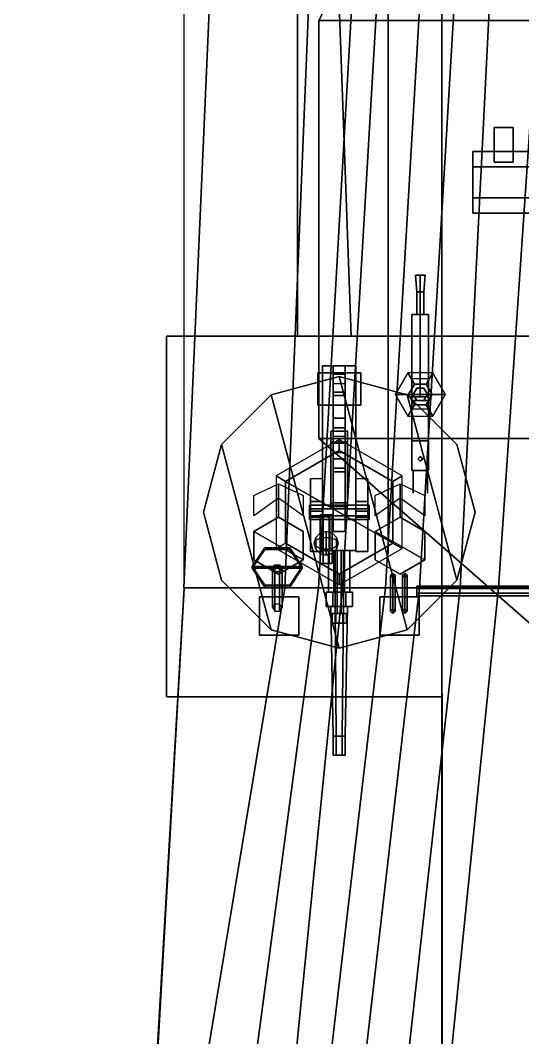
# Model space of a CAD drawing. Header units: millimetres. Extents: x -41 to 37, y -61 to 81.
# Drawn here: x -6.02 to -1.81, y 16.8 to 25.34 of the extents above; entities that cross this region are included whole.
import ezdxf

# ---------------------------------------------------------------- set-up
doc = ezdxf.new("R2010")
doc.units = ezdxf.units.MM
for name, color, linetype in [('barrel', 1, 'Continuous'), ('drawing', 9, 'Continuous'), ('gun_mount', 3, 'Continuous'), ('h1_1', 7, 'Continuous'), ('h2_1', 4, 'Continuous'), ('sleeve', 5, 'Continuous'), ('turret', 2, 'Continuous')]:
    doc.layers.add(name, color=color, linetype=linetype)
picture_1 = doc.add_image_def('image2.gif', size_in_pixel=(2328, 2856))

msp = doc.modelspace()

# ---------------------------------------------------------------- linework, layer by layer
at = {"layer": 'barrel'}
for points in [[(-2.7, 23.06, 10.95), (-2.67, 23.06, 10.98), (-2.67, 23.2, 10.99), (-2.71, 23.2, 10.95)], [(-2.67, 23.06, 10.92), (-2.7, 23.06, 10.95), (-2.71, 23.2, 10.95), (-2.67, 23.2, 10.91)], [(-2.67, 23.2, 10.99), (-2.63, 23.2, 10.95), (-2.67, 23.2, 10.91), (-2.71, 23.2, 10.95)], [(-2.67, 23.06, 10.98), (-2.64, 23.06, 10.95), (-2.63, 23.2, 10.95), (-2.67, 23.2, 10.99)], [(-2.64, 23.06, 10.95), (-2.67, 23.06, 10.92), (-2.67, 23.2, 10.91), (-2.63, 23.2, 10.95)], [(-2.7, 22.87, 10.95), (-2.67, 22.87, 10.98), (-2.67, 23.06, 10.98), (-2.7, 23.06, 10.95)], [(-2.67, 22.87, 10.92), (-2.7, 22.87, 10.95), (-2.7, 23.06, 10.95), (-2.67, 23.06, 10.92)], [(-2.67, 22.87, 10.98), (-2.64, 22.87, 10.95), (-2.64, 23.06, 10.95), (-2.67, 23.06, 10.98)], [(-2.64, 22.87, 10.95), (-2.67, 22.87, 10.92), (-2.67, 23.06, 10.92), (-2.64, 23.06, 10.95)], [(-2.74, 22.18, 10.95), (-2.67, 22.18, 11.02), (-2.67, 22.87, 11.02), (-2.74, 22.87, 10.95)], [(-2.67, 22.18, 10.88), (-2.74, 22.18, 10.95), (-2.74, 22.87, 10.95), (-2.67, 22.87, 10.88)], [(-2.67, 22.87, 11.02), (-2.6, 22.87, 10.95), (-2.67, 22.87, 10.88), (-2.74, 22.87, 10.95)], [(-2.67, 22.18, 11.02), (-2.6, 22.18, 10.95), (-2.6, 22.87, 10.95), (-2.67, 22.87, 11.02)], [(-2.6, 22.18, 10.95), (-2.67, 22.18, 10.88), (-2.67, 22.87, 10.88), (-2.6, 22.87, 10.95)], [(-2.6, 21.56, 11.05), (-2.6, 22.18, 11.05), (-2.74, 22.18, 11.05), (-2.74, 21.56, 11.05)], [(-2.74, 22.18, 11.05), (-2.74, 22.18, 10.86), (-2.74, 21.56, 10.86), (-2.74, 21.56, 11.05)], [(-2.74, 21.56, 10.86), (-2.74, 22.18, 10.86), (-2.6, 22.18, 10.86), (-2.6, 21.56, 10.86)], [(-2.6, 22.18, 11.05), (-2.6, 22.18, 10.86), (-2.74, 22.18, 10.86), (-2.74, 22.18, 11.05)], [(-2.6, 22.15, 11.13), (-2.6, 22.15, 11.05), (-2.74, 22.15, 11.05), (-2.74, 22.15, 11.13)], [(-2.74, 22.15, 11.13), (-2.74, 22.15, 11.05), (-2.74, 21.81, 11.05), (-2.74, 21.81, 11.13)], [(-2.6, 21.81, 11.13), (-2.6, 22.15, 11.13), (-2.74, 22.15, 11.13), (-2.74, 21.81, 11.13)], [(-2.6, 21.56, 10.86), (-2.6, 22.18, 10.86), (-2.6, 22.18, 11.05), (-2.6, 21.56, 11.05)], [(-2.6, 21.81, 11.05), (-2.6, 22.15, 11.05), (-2.6, 22.15, 11.13), (-2.6, 21.81, 11.13)], [(-2.74, 21.81, 11.13), (-2.74, 21.81, 11.05), (-2.6, 21.81, 11.05), (-2.6, 21.81, 11.13)], [(-2.67, 21.68, 11.05), (-2.69, 21.66, 11.05), (-2.69, 21.66, 11.32), (-2.67, 21.68, 11.32)], [(-2.65, 21.66, 11.32), (-2.67, 21.68, 11.32), (-2.69, 21.66, 11.32), (-2.67, 21.64, 11.32)], [(-2.69, 21.66, 11.05), (-2.67, 21.64, 11.05), (-2.67, 21.64, 11.32), (-2.69, 21.66, 11.32)], [(-2.65, 21.66, 11.05), (-2.67, 21.68, 11.05), (-2.67, 21.68, 11.32), (-2.65, 21.66, 11.32)], [(-2.67, 21.64, 11.05), (-2.65, 21.66, 11.05), (-2.65, 21.66, 11.32), (-2.67, 21.64, 11.32)], [(-2.74, 21.56, 11.05), (-2.74, 21.56, 10.86), (-2.6, 21.56, 10.86), (-2.6, 21.56, 11.05)], [(-2.73, 21.56, 11.02), (-2.73, 21.56, 10.9), (-2.73, 21.37, 10.9), (-2.73, 21.37, 11.02)], [(-2.61, 21.56, 11.02), (-2.61, 21.56, 10.9), (-2.61, 21.37, 10.9), (-2.61, 21.37, 11.02)], [(-3.395, 20.89, 6.4779), (-3.44, 20.89, 6.4), (-3.44, 20.54, 6.4), (-3.395, 20.54, 6.4779)], [(-3.44, 20.89, 6.4), (-3.395, 20.89, 6.3221), (-3.395, 20.54, 6.3221), (-3.44, 20.54, 6.4)], [(-3.305, 20.89, 6.4779), (-3.395, 20.89, 6.4779), (-3.395, 20.54, 6.4779), (-3.305, 20.54, 6.4779)], [(-3.395, 20.89, 6.3221), (-3.305, 20.89, 6.3221), (-3.305, 20.54, 6.3221), (-3.395, 20.54, 6.3221)], [(-3.26, 20.89, 6.4), (-3.305, 20.89, 6.4779), (-3.305, 20.54, 6.4779), (-3.26, 20.54, 6.4)], [(-3.305, 20.89, 6.3221), (-3.26, 20.89, 6.4), (-3.26, 20.54, 6.4), (-3.305, 20.54, 6.3221)], [(-3.405, 20.54, 6.4953), (-3.46, 20.54, 6.4), (-3.46, 20.42, 6.4), (-3.405, 20.42, 6.4953)], [(-3.46, 20.54, 6.4), (-3.405, 20.54, 6.3047), (-3.405, 20.42, 6.3047), (-3.46, 20.42, 6.4)], [(-3.24, 20.54, 6.4), (-3.46, 20.54, 6.4), (-3.405, 20.54, 6.4953), (-3.295, 20.54, 6.4953)], [(-3.295, 20.54, 6.3047), (-3.405, 20.54, 6.3047), (-3.46, 20.54, 6.4), (-3.24, 20.54, 6.4)], [(-3.295, 20.54, 6.4953), (-3.405, 20.54, 6.4953), (-3.405, 20.42, 6.4953), (-3.295, 20.42, 6.4953)], [(-3.405, 20.54, 6.3047), (-3.295, 20.54, 6.3047), (-3.295, 20.42, 6.3047), (-3.405, 20.42, 6.3047)], [(-3.24, 20.54, 6.4), (-3.295, 20.54, 6.4953), (-3.295, 20.42, 6.4953), (-3.24, 20.42, 6.4)], [(-3.295, 20.54, 6.3047), (-3.24, 20.54, 6.4), (-3.24, 20.42, 6.4), (-3.295, 20.42, 6.3047)], [(-3.295, 20.42, 6.4953), (-3.405, 20.42, 6.4953), (-3.46, 20.42, 6.4), (-3.24, 20.42, 6.4)], [(-3.24, 20.42, 6.4), (-3.46, 20.42, 6.4), (-3.405, 20.42, 6.3047), (-3.295, 20.42, 6.3047)], [(-3.385, 20.42, 6.4606), (-3.42, 20.42, 6.4), (-3.4, 19.33, 6.4), (-3.375, 19.33, 6.4433)], [(-3.42, 20.42, 6.4), (-3.385, 20.42, 6.3394), (-3.375, 19.33, 6.3567), (-3.4, 19.33, 6.4)], [(-3.315, 20.42, 6.4606), (-3.385, 20.42, 6.4606), (-3.375, 19.33, 6.4433), (-3.325, 19.33, 6.4433)], [(-3.385, 20.42, 6.3394), (-3.315, 20.42, 6.3394), (-3.325, 19.33, 6.3567), (-3.375, 19.33, 6.3567)], [(-3.28, 20.42, 6.4), (-3.315, 20.42, 6.4606), (-3.325, 19.33, 6.4433), (-3.3, 19.33, 6.4)], [(-3.315, 20.42, 6.3394), (-3.28, 20.42, 6.4), (-3.3, 19.33, 6.4), (-3.325, 19.33, 6.3567)], [(-3.375, 19.33, 6.4433), (-3.4, 19.33, 6.4), (-3.4, 19.17, 6.4), (-3.375, 19.17, 6.4433)], [(-3.4, 19.33, 6.4), (-3.375, 19.33, 6.3567), (-3.375, 19.17, 6.3567), (-3.4, 19.17, 6.4)], [(-3.325, 19.33, 6.4433), (-3.375, 19.33, 6.4433), (-3.375, 19.17, 6.4433), (-3.325, 19.17, 6.4433)], [(-3.375, 19.33, 6.3567), (-3.325, 19.33, 6.3567), (-3.325, 19.17, 6.3567), (-3.375, 19.17, 6.3567)], [(-3.3, 19.33, 6.4), (-3.325, 19.33, 6.4433), (-3.325, 19.17, 6.4433), (-3.3, 19.17, 6.4)], [(-3.325, 19.33, 6.3567), (-3.3, 19.33, 6.4), (-3.3, 19.17, 6.4), (-3.325, 19.17, 6.3567)], [(-3.325, 19.17, 6.4433), (-3.375, 19.17, 6.4433), (-3.4, 19.17, 6.4), (-3.3, 19.17, 6.4)], [(-3.3, 19.17, 6.4), (-3.4, 19.17, 6.4), (-3.375, 19.17, 6.3567), (-3.325, 19.17, 6.3567)]]:
    msp.add_3dface(points, dxfattribs=at)
at = {"layer": 'gun_mount'}
for points in [[(-2.775, 22.3819, 9.6), (-2.88, 22.2, 9.6), (-2.77, 22.2, 10.22), (-2.72, 22.2866, 10.22)], [(-2.565, 22.3819, 9.6), (-2.775, 22.3819, 9.6), (-2.72, 22.2866, 10.22), (-2.62, 22.2866, 10.22)], [(-2.46, 22.2, 9.6), (-2.565, 22.3819, 9.6), (-2.62, 22.2866, 10.22), (-2.57, 22.2, 10.22)], [(-2.72, 22.2866, 10.22), (-2.77, 22.2, 10.22), (-2.77, 22.2, 10.51), (-2.72, 22.2866, 10.51)], [(-2.62, 22.2866, 10.51), (-2.72, 22.2866, 10.51), (-2.77, 22.2, 10.51), (-2.57, 22.2, 10.51)], [(-2.7, 22.252, 10.51), (-2.73, 22.2, 10.51), (-2.73, 22.2, 10.7), (-2.7, 22.252, 10.7)], [(-2.62, 22.2866, 10.22), (-2.72, 22.2866, 10.22), (-2.72, 22.2866, 10.51), (-2.62, 22.2866, 10.51)], [(-2.64, 22.252, 10.51), (-2.7, 22.252, 10.51), (-2.7, 22.252, 10.7), (-2.64, 22.252, 10.7)], [(-2.61, 22.2, 10.51), (-2.64, 22.252, 10.51), (-2.64, 22.252, 10.7), (-2.61, 22.2, 10.7)], [(-2.57, 22.2, 10.22), (-2.62, 22.2866, 10.22), (-2.62, 22.2866, 10.51), (-2.57, 22.2, 10.51)], [(-2.88, 22.2, 9.6), (-2.775, 22.0181, 9.6), (-2.72, 22.1134, 10.22), (-2.77, 22.2, 10.22)], [(-2.77, 22.2, 10.22), (-2.72, 22.1134, 10.22), (-2.72, 22.1134, 10.51), (-2.77, 22.2, 10.51)], [(-2.57, 22.2, 10.51), (-2.77, 22.2, 10.51), (-2.72, 22.1134, 10.51), (-2.62, 22.1134, 10.51)], [(-2.73, 22.2, 10.51), (-2.7, 22.148, 10.51), (-2.7, 22.148, 10.7), (-2.73, 22.2, 10.7)], [(-2.7, 22.148, 10.51), (-2.64, 22.148, 10.51), (-2.64, 22.148, 10.7), (-2.7, 22.148, 10.7)], [(-2.64, 22.148, 10.51), (-2.61, 22.2, 10.51), (-2.61, 22.2, 10.7), (-2.64, 22.148, 10.7)], [(-2.565, 22.0181, 9.6), (-2.46, 22.2, 9.6), (-2.57, 22.2, 10.22), (-2.62, 22.1134, 10.22)], [(-2.62, 22.1134, 10.22), (-2.57, 22.2, 10.22), (-2.57, 22.2, 10.51), (-2.62, 22.1134, 10.51)], [(-2.775, 22.0181, 9.6), (-2.565, 22.0181, 9.6), (-2.62, 22.1134, 10.22), (-2.72, 22.1134, 10.22)], [(-2.72, 22.1134, 10.22), (-2.62, 22.1134, 10.22), (-2.62, 22.1134, 10.51), (-2.72, 22.1134, 10.51)]]:
    msp.add_3dface(points, dxfattribs=at)
at = {"layer": 'h1_1'}
for points in [[(-2.49, 22.69, 5.06), (-2.49, 35.15, 5.06), (-3.7, 35.15, 5.06), (-3.25, 22.69, 5.06)], [(-3.25, 22.69, 5.06), (-3.7, 35.15, 5.06), (-2.49, 35.15, 5.06), (-2.49, 22.69, 5.06)], [(-3.7, 22.69, 5.06), (-3.7, 22.69, 6.06), (-3.7, 35.15, 6.18), (-3.7, 35.15, 5.06)], [(-3.7, 35.15, 5.06), (-3.7, 35.15, 6.18), (-3.7, 22.69, 6.06), (-3.7, 22.69, 5.06)], [(-2.49, 35.15, 2.77), (-2.49, -0.22, 2.74), (-2.49, -0.22, 5.06), (-2.49, 35.15, 5.06)], [(-2.49, 35.15, 5.06), (-2.49, -0.22, 5.06), (2.49, -0.22, 5.06), (2.49, 35.15, 5.06)], [(-2.94, 33.12, 7.3), (-2.94, 33.12, 5.06), (-2.94, 22.69, 5.06), (-2.94, 22.69, 7.3)], [(2.94, 22.69, 7.3), (2.94, 33.12, 7.3), (-2.94, 33.12, 7.3), (-2.94, 22.69, 7.3)], [(-2.94, 33.12, 7.3), (-2.94, 33.12, 8.3), (-2.94, 20.86, 8.2), (-2.94, 20.86, 7.3)], [(-2.94, 20.86, 7.3), (-2.94, 20.86, 8.2), (-2.94, 33.12, 8.3), (-2.94, 33.12, 7.3)], [(-4.6529, 30.7796, 4.3059), (-4.6529, 20.575, 2.7676), (4.6529, 20.575, 2.7676), (4.6529, 30.7796, 4.3059)], [(-3.52, 25.34, 9.6), (-2.01, 28.24, 9.6), (2.01, 28.24, 9.6), (3.52, 25.34, 9.6)], [(3.52, 25.34, 9.6), (2.01, 28.24, 9.6), (-2.01, 28.24, 9.6), (-3.52, 25.34, 9.6)], [(-3.52, 21.83, 9.6), (-3.52, 25.34, 9.6), (3.52, 25.34, 9.6), (3.52, 21.83, 9.6)], [(3.52, 21.83, 9.6), (3.52, 25.34, 9.6), (-3.52, 25.34, 9.6), (-3.52, 21.83, 9.6)], [(-3.52, 21.83, 9.6), (-3.52, 21.83, 10.69), (-3.52, 25.34, 10.69), (-3.52, 25.34, 9.6)], [(-3.52, 25.34, 9.6), (-3.52, 25.34, 10.69), (-3.52, 21.83, 10.69), (-3.52, 21.83, 9.6)], [(-2.05, 24.15, 12.95), (-2.05, 24.44, 12.95), (-1.89, 24.44, 12.95), (-1.89, 24.15, 12.95)], [(-2.05, 24.15, 13.25), (-2.05, 24.44, 13.25), (-2.05, 24.44, 12.95), (-2.05, 24.15, 12.95)], [(-2.05, 24.44, 12.95), (-2.05, 24.44, 13.25), (-1.89, 24.44, 13.25), (-1.89, 24.44, 12.95)], [(-1.89, 24.15, 13.25), (-1.89, 24.44, 13.25), (-2.05, 24.44, 13.25), (-2.05, 24.15, 13.25)], [(-1.89, 24.44, 12.95), (-1.89, 24.44, 13.25), (-1.89, 24.15, 13.25), (-1.89, 24.15, 12.95)], [(-1.31, 24.24, 13.1), (-1.31, 24.11, 12.8748), (-2.23, 24.11, 12.8748), (-2.23, 24.24, 13.1)], [(-1.31, 24.11, 13.3252), (-1.31, 24.24, 13.1), (-2.23, 24.24, 13.1), (-2.23, 24.11, 13.3252)], [(-2.23, 24.11, 12.8748), (-2.23, 23.85, 12.8748), (-2.23, 23.72, 13.1), (-2.23, 24.24, 13.1)], [(-2.23, 24.24, 13.1), (-2.23, 23.72, 13.1), (-2.23, 23.85, 13.3252), (-2.23, 24.11, 13.3252)], [(-1.31, 24.11, 12.8748), (-1.31, 23.85, 12.8748), (-2.23, 23.85, 12.8748), (-2.23, 24.11, 12.8748)], [(-1.31, 23.85, 13.3252), (-1.31, 24.11, 13.3252), (-2.23, 24.11, 13.3252), (-2.23, 23.85, 13.3252)], [(-1.31, 23.85, 12.8748), (-1.31, 23.72, 13.1), (-2.23, 23.72, 13.1), (-2.23, 23.85, 12.8748)], [(-1.31, 23.72, 13.1), (-1.31, 23.85, 13.3252), (-2.23, 23.85, 13.3252), (-2.23, 23.72, 13.1)], [(-4.8, 19.66, 5.06), (-4.8, 22.69, 5.06), (-2.49, 22.69, 5.06), (-2.49, 19.66, 5.06)], [(-2.49, 19.66, 5.06), (-2.49, 22.69, 5.06), (-4.8, 22.69, 5.06), (-4.8, 19.66, 5.06)], [(-4.8, 22.69, 5.06), (-4.8, 22.69, 6.06), (-3.7, 22.69, 6.06), (-3.7, 22.69, 5.06)], [(-3.7, 22.69, 5.06), (-3.7, 22.69, 6.06), (-4.8, 22.69, 6.06), (-4.8, 22.69, 5.06)], [(-4.8, 22.69, 5.06), (-4.8, 22.69, 6.06), (-4.8, 19.66, 6.06), (-4.8, 19.66, 5.06)], [(-4.8, 19.66, 5.06), (-4.8, 19.66, 6.06), (-4.8, 22.69, 6.06), (-4.8, 22.69, 5.06)], [(-2.94, 22.69, 7.3), (-2.94, 22.69, 5.06), (2.94, 22.69, 5.06), (2.94, 22.69, 7.3)], [(0.34, 19.04, 9.6), (3.52, 21.83, 9.6), (-3.52, 21.83, 9.6), (-0.34, 19.04, 9.6)], [(-0.34, 19.04, 9.6), (-3.52, 21.83, 9.6), (3.52, 21.83, 9.6), (0.34, 19.04, 9.6)], [(-0.34, 19.04, 9.6), (-0.34, 19.04, 10.69), (-3.52, 21.83, 10.69), (-3.52, 21.83, 9.6)], [(-3.52, 21.83, 9.6), (-3.52, 21.83, 10.69), (-0.34, 19.04, 10.69), (-0.34, 19.04, 9.6)], [(2.7, 20.57, 17.4146), (2.7, 20.59, 17.38), (-2.7, 20.59, 17.38), (-2.7, 20.57, 17.4146)], [(2.7, 20.59, 17.38), (2.7, 20.57, 17.3454), (-2.7, 20.57, 17.3454), (-2.7, 20.59, 17.38)], [(-2.7, 20.53, 17.4146), (-2.7, 20.57, 17.4146), (-2.7, 20.59, 17.38), (-2.7, 20.51, 17.38)], [(-2.7, 20.51, 17.38), (-2.7, 20.59, 17.38), (-2.7, 20.57, 17.3454), (-2.7, 20.53, 17.3454)], [(-4.6529, 20.575, 2.7676), (-4.9473, 15.5287, 2.7676), (4.9473, 15.5287, 2.7676), (4.6529, 20.575, 2.7676)], [(-4.65, 20.57, 2.8401), (-4.65, 20.57, 3.94), (-4.94, 15.53, 3.94), (-4.94, 15.53, 2.84)], [(-4.94, 15.53, 2.84), (-4.94, 15.53, 3.94), (-4.65, 20.57, 3.94), (-4.65, 20.57, 2.8401)], [(2.7, 20.53, 17.4146), (2.7, 20.57, 17.4146), (-2.7, 20.57, 17.4146), (-2.7, 20.53, 17.4146)], [(2.7, 20.57, 17.3454), (2.7, 20.53, 17.3454), (-2.7, 20.53, 17.3454), (-2.7, 20.57, 17.3454)], [(2.7, 20.51, 17.38), (2.7, 20.53, 17.4146), (-2.7, 20.53, 17.4146), (-2.7, 20.51, 17.38)], [(2.7, 20.53, 17.3454), (2.7, 20.51, 17.38), (-2.7, 20.51, 17.38), (-2.7, 20.53, 17.3454)], [(-2.4873, 19.66, 5.06), (-2.4873, 19.66, 6.06), (-4.8, 19.66, 6.06), (-4.8, 19.66, 5.06)], [(-4.8, 19.66, 5.06), (-4.8, 19.66, 6.06), (-2.4873, 19.66, 6.06), (-2.4873, 19.66, 5.06)], [(-2.4873, 19.69, 5.06), (-2.4873, 19.69, 6.06), (-2.49, 11.52, 6.03), (-2.49, 11.52, 5.06)], [(-2.49, 11.52, 5.06), (-2.49, 11.52, 6.03), (-2.4873, 19.69, 6.06), (-2.4873, 19.69, 5.06)]]:
    msp.add_3dface(points, dxfattribs=at)
at = {"layer": 'h2_1'}
for points in [[(-4.6529, 20.575, 2.7676), (-3.8078, 20.575, -0.5084), (-3.39, 30.7796, -0.1666), (-4.2066, 30.7796, 2.7676)], [(-4.6529, 20.575, 2.7676), (-4.6529, 20.575, 2.7676), (-4.2066, 30.7796, 2.7676), (-4.6529, 30.7796, 4.3059)], [(-3.39, 30.7796, -0.1666), (-3.8078, 20.575, -0.5084), (-3.5229, 20.575, -1.1636), (-2.9437, 30.7796, -1.1636)], [(-2.9437, 30.7796, -1.1636), (-3.5229, 20.575, -1.1636), (-3.3235, 20.575, -1.5055), (-2.7253, 30.7796, -1.5055)], [(-2.7253, 30.7796, -1.5055), (-3.3235, 20.575, -1.5055), (-2.9627, 20.575, -2.0183), (-2.3644, 30.7796, -2.0183)], [(-2.3644, 30.7796, -2.0183), (-2.9627, 20.575, -2.0183), (-2.6778, 20.575, -2.3221), (-2.0701, 30.7796, -2.3221)], [(-2.0701, 30.7796, -2.3221), (-2.6778, 20.575, -2.3221), (-2.3359, 20.575, -2.5785), (-1.8232, 30.7796, -2.5785)], [(-1.8232, 30.7796, -2.5785), (-2.3359, 20.575, -2.5785), (-2.0131, 20.575, -2.8159), (-1.3199, 30.7796, -3.0058)], [(-1.3199, 30.7796, -3.0058), (-2.0131, 20.575, -2.8159), (-0.8641, 20.575, -3.4236), (-0.6837, 30.7796, -3.4236)], [(-4.9473, 15.5287, 2.7676), (-4.6434, 15.5287, 0.726), (-3.8078, 20.575, -0.5084), (-4.6529, 20.575, 2.7676)], [(-3.8078, 20.575, -0.5084), (-4.6434, 15.5287, 0.726), (-4.1971, 15.5287, -0.7933), (-3.5229, 20.575, -1.1636)], [(-3.5229, 20.575, -1.1636), (-4.1971, 15.5287, -0.7933), (-3.8268, 15.5287, -1.6194), (-3.3235, 20.575, -1.5055)], [(-3.3235, 20.575, -1.5055), (-3.8268, 15.5287, -1.6194), (-3.5514, 15.5287, -2.0183), (-2.9627, 20.575, -2.0183)], [(-2.9627, 20.575, -2.0183), (-3.5514, 15.5287, -2.0183), (-3.257, 15.5287, -2.3221), (-2.6778, 20.575, -2.3221)], [(-2.6778, 20.575, -2.3221), (-3.257, 15.5287, -2.3221), (-2.8962, 15.5287, -2.5785), (-2.3359, 20.575, -2.5785)], [(-2.3359, 20.575, -2.5785), (-2.8962, 15.5287, -2.5785), (-2.5259, 15.5287, -2.8159), (-2.0131, 20.575, -2.8159)], [(-2.0131, 20.575, -2.8159), (-2.5259, 15.5287, -2.8159), (-1.6143, 15.5287, -3.2432), (-0.8641, 20.575, -3.4236)]]:
    msp.add_3dface(points, dxfattribs=at)
at = {"layer": 'sleeve'}
for points in [[(-3.53, 22.11, 6.61), (-3.17, 22.11, 6.61), (-3.17, 22.38, 6.61), (-3.53, 22.38, 6.61)], [(-3.17, 22.38, 6.18), (-3.17, 22.11, 6.18), (-3.53, 22.11, 6.18), (-3.53, 22.38, 6.18)], [(-3.53, 22.38, 6.18), (-3.53, 22.11, 6.18), (-3.53, 22.11, 6.61), (-3.53, 22.38, 6.61)], [(-3.53, 22.38, 6.61), (-3.17, 22.38, 6.61), (-3.17, 22.38, 6.18), (-3.53, 22.38, 6.18)], [(-3.49, 22.44, 6.58), (-3.21, 22.44, 6.58), (-3.21, 22.44, 6.22), (-3.49, 22.44, 6.22)], [(-3.49, 20.89, 6.58), (-3.21, 20.89, 6.58), (-3.21, 22.44, 6.58), (-3.49, 22.44, 6.58)], [(-3.21, 22.44, 6.22), (-3.21, 20.89, 6.22), (-3.49, 20.89, 6.22), (-3.49, 22.44, 6.22)], [(-3.49, 22.44, 6.22), (-3.49, 20.89, 6.22), (-3.49, 20.89, 6.58), (-3.49, 22.44, 6.58)], [(-3.3, 22.44, 6.22), (-3.3, 22.37, 5.91), (-3.4, 22.37, 5.91), (-3.4, 22.44, 6.22)], [(-3.4, 22.37, 5.91), (-3.4, 22.22, 5.91), (-3.4, 22.29, 6.22), (-3.4, 22.44, 6.22)], [(-3.3, 22.29, 6.22), (-3.3, 22.22, 5.91), (-3.3, 22.37, 5.91), (-3.3, 22.44, 6.22)], [(-3.21, 22.44, 6.58), (-3.21, 20.89, 6.58), (-3.21, 20.89, 6.22), (-3.21, 22.44, 6.22)], [(-3.17, 22.38, 6.61), (-3.17, 22.11, 6.61), (-3.17, 22.11, 6.18), (-3.17, 22.38, 6.18)], [(-3.3, 22.37, 5.91), (-3.3, 22.19, 5.6), (-3.4, 22.19, 5.6), (-3.4, 22.37, 5.91)], [(-3.4, 22.19, 5.6), (-3.4, 22, 5.6), (-3.4, 22.22, 5.91), (-3.4, 22.37, 5.91)], [(-3.4, 22.29, 6.22), (-3.4, 22.22, 5.91), (-3.3, 22.22, 5.91), (-3.3, 22.29, 6.22)], [(-3.3, 22.22, 5.91), (-3.3, 22, 5.6), (-3.3, 22.19, 5.6), (-3.3, 22.37, 5.91)], [(-3.4, 22.22, 5.91), (-3.4, 22, 5.6), (-3.3, 22, 5.6), (-3.3, 22.22, 5.91)], [(-3.4, 21.92, 5.34), (-3.4, 21.79, 5.43), (-3.4, 22, 5.6), (-3.4, 22.19, 5.6)], [(-3.3, 22.19, 5.6), (-3.3, 21.92, 5.34), (-3.4, 21.92, 5.34), (-3.4, 22.19, 5.6)], [(-3.3, 22, 5.6), (-3.3, 21.79, 5.43), (-3.3, 21.92, 5.34), (-3.3, 22.19, 5.6)], [(-3.53, 22.11, 6.18), (-3.17, 22.11, 6.18), (-3.17, 22.11, 6.61), (-3.53, 22.11, 6.61)], [(-3.4, 22, 5.6), (-3.4, 21.79, 5.43), (-3.3, 21.79, 5.43), (-3.3, 22, 5.6)], [(-3.42, 21.89, 6.72), (-3.42, 21.29, 6.66), (-3.42, 21.26, 6.7), (-3.42, 21.8, 6.95)], [(-3.42, 21.8, 6.95), (-3.28, 21.8, 6.95), (-3.28, 21.89, 6.72), (-3.42, 21.89, 6.72)], [(-3.42, 21.89, 6.72), (-3.28, 21.89, 6.72), (-3.28, 21.89, 6.58), (-3.42, 21.89, 6.58)], [(-3.42, 21.89, 6.58), (-3.42, 21.29, 6.58), (-3.42, 21.29, 6.66), (-3.42, 21.89, 6.72)], [(-3.4, 21.58, 5.22), (-3.4, 21.58, 5.33), (-3.4, 21.79, 5.43), (-3.4, 21.92, 5.34)], [(-3.3, 21.92, 5.34), (-3.3, 21.58, 5.22), (-3.4, 21.58, 5.22), (-3.4, 21.92, 5.34)], [(-3.3, 21.79, 5.43), (-3.3, 21.58, 5.33), (-3.3, 21.58, 5.22), (-3.3, 21.92, 5.34)], [(-3.28, 21.8, 6.95), (-3.28, 21.26, 6.7), (-3.28, 21.29, 6.66), (-3.28, 21.89, 6.72)], [(-3.28, 21.89, 6.72), (-3.28, 21.29, 6.66), (-3.28, 21.29, 6.58), (-3.28, 21.89, 6.58)], [(-3.42, 21.26, 6.7), (-3.28, 21.26, 6.7), (-3.28, 21.8, 6.95), (-3.42, 21.8, 6.95)], [(-3.4, 21.66, 5.93), (-3.4, 21.55, 5.99), (-3.4, 21.71, 6.22), (-3.4, 21.85, 6.22)], [(-3.3, 21.85, 6.22), (-3.3, 21.66, 5.93), (-3.4, 21.66, 5.93), (-3.4, 21.85, 6.22)], [(-3.4, 21.79, 5.43), (-3.4, 21.58, 5.33), (-3.3, 21.58, 5.33), (-3.3, 21.79, 5.43)], [(-3.3, 21.71, 6.22), (-3.3, 21.55, 5.99), (-3.3, 21.66, 5.93), (-3.3, 21.85, 6.22)], [(-3.4, 21.71, 6.22), (-3.4, 21.55, 5.99), (-3.3, 21.55, 5.99), (-3.3, 21.71, 6.22)], [(-3.4, 21.26, 5.74), (-3.4, 21.26, 5.87), (-3.4, 21.55, 5.99), (-3.4, 21.66, 5.93)], [(-3.3, 21.66, 5.93), (-3.3, 21.26, 5.74), (-3.4, 21.26, 5.74), (-3.4, 21.66, 5.93)], [(-3.3, 21.55, 5.99), (-3.3, 21.26, 5.87), (-3.3, 21.26, 5.74), (-3.3, 21.66, 5.93)], [(-3.4, 21.58, 5.33), (-3.4, 21.24, 5.33), (-3.3, 21.24, 5.33), (-3.3, 21.58, 5.33)], [(-3.3, 21.58, 5.22), (-3.3, 21.24, 5.22), (-3.4, 21.24, 5.22), (-3.4, 21.58, 5.22)], [(-3.4, 21.24, 5.22), (-3.4, 21.24, 5.33), (-3.4, 21.58, 5.33), (-3.4, 21.58, 5.22)], [(-3.4, 21.55, 5.99), (-3.4, 21.26, 5.87), (-3.3, 21.26, 5.87), (-3.3, 21.55, 5.99)], [(-3.3, 21.58, 5.33), (-3.3, 21.24, 5.33), (-3.3, 21.24, 5.22), (-3.3, 21.58, 5.22)], [(-3.6, 21.18, 6.462), (-3.6, 21.24, 6.462), (-3.6, 21.27, 6.41), (-3.6, 21.15, 6.41)], [(-3.6, 21.15, 6.41), (-3.6, 21.27, 6.41), (-3.6, 21.24, 6.358), (-3.6, 21.18, 6.358)], [(-3.1, 21.24, 6.462), (-3.1, 21.27, 6.41), (-3.6, 21.27, 6.41), (-3.6, 21.24, 6.462)], [(-3.1, 21.27, 6.41), (-3.1, 21.24, 6.358), (-3.6, 21.24, 6.358), (-3.6, 21.27, 6.41)], [(-3.42, 21.29, 6.58), (-3.28, 21.29, 6.58), (-3.28, 21.29, 6.66), (-3.42, 21.29, 6.66)], [(-3.42, 21.29, 6.66), (-3.28, 21.29, 6.66), (-3.28, 21.26, 6.7), (-3.42, 21.26, 6.7)], [(-3.1, 21.15, 6.41), (-3.1, 21.27, 6.41), (-3.1, 21.24, 6.462), (-3.1, 21.18, 6.462)], [(-3.1, 21.18, 6.358), (-3.1, 21.24, 6.358), (-3.1, 21.27, 6.41), (-3.1, 21.15, 6.41)], [(-3.1, 21.18, 6.462), (-3.1, 21.24, 6.462), (-3.6, 21.24, 6.462), (-3.6, 21.18, 6.462)], [(-3.1, 21.24, 6.358), (-3.1, 21.18, 6.358), (-3.6, 21.18, 6.358), (-3.6, 21.24, 6.358)], [(-3.1, 21.15, 6.41), (-3.1, 21.18, 6.462), (-3.6, 21.18, 6.462), (-3.6, 21.15, 6.41)], [(-3.1, 21.18, 6.358), (-3.1, 21.15, 6.41), (-3.6, 21.15, 6.41), (-3.6, 21.18, 6.358)], [(-3.485, 21.19, 6.8633), (-3.51, 21.19, 6.82), (-3.51, 20.78, 6.82), (-3.485, 20.78, 6.8633)], [(-3.51, 21.19, 6.82), (-3.485, 21.19, 6.7767), (-3.485, 20.78, 6.7767), (-3.51, 20.78, 6.82)], [(-3.41, 21.19, 6.82), (-3.51, 21.19, 6.82), (-3.485, 21.19, 6.8633), (-3.435, 21.19, 6.8633)], [(-3.435, 21.19, 6.7767), (-3.485, 21.19, 6.7767), (-3.51, 21.19, 6.82), (-3.41, 21.19, 6.82)], [(-3.435, 21.19, 6.8633), (-3.485, 21.19, 6.8633), (-3.485, 20.78, 6.8633), (-3.435, 20.78, 6.8633)], [(-3.485, 21.19, 6.7767), (-3.435, 21.19, 6.7767), (-3.435, 20.78, 6.7767), (-3.485, 20.78, 6.7767)], [(-3.41, 21.19, 6.82), (-3.435, 21.19, 6.8633), (-3.435, 20.78, 6.8633), (-3.41, 20.78, 6.82)], [(-3.435, 21.19, 6.7767), (-3.41, 21.19, 6.82), (-3.41, 20.78, 6.82), (-3.435, 20.78, 6.7767)], [(-3.4, 21.05, 5.74), (-3.4, 21.05, 5.87), (-3.4, 21.26, 5.87), (-3.4, 21.26, 5.74)], [(-3.4, 21.26, 5.87), (-3.4, 21.05, 5.87), (-3.3, 21.05, 5.87), (-3.3, 21.26, 5.87)], [(-3.3, 21.26, 5.74), (-3.3, 21.05, 5.74), (-3.4, 21.05, 5.74), (-3.4, 21.26, 5.74)], [(-3.3, 21.24, 5.22), (-3.3, 21.24, 5.33), (-3.4, 21.24, 5.33), (-3.4, 21.24, 5.22)], [(-3.3, 21.26, 5.87), (-3.3, 21.05, 5.87), (-3.3, 21.05, 5.74), (-3.3, 21.26, 5.74)], [(-3.49, 21.17, 6.58), (-3.49, 20.9, 6.58), (-3.49, 20.9, 6.72), (-3.49, 21, 6.72)], [(-3.49, 21, 6.72), (-3.43, 21, 6.72), (-3.43, 21.17, 6.58), (-3.49, 21.17, 6.58)], [(-3.43, 21, 6.72), (-3.43, 20.9, 6.72), (-3.43, 20.9, 6.58), (-3.43, 21.17, 6.58)], [(-3.5466, 21, 6.79), (-3.51, 21.0366, 6.79), (-3.51, 20.9933, 6.715), (-3.5466, 20.975, 6.7467)], [(-3.5466, 20.975, 6.8333), (-3.51, 20.9933, 6.865), (-3.51, 21.0366, 6.79), (-3.5466, 21, 6.79)], [(-3.51, 21.0366, 6.79), (-3.46, 21.05, 6.79), (-3.46, 21, 6.7034), (-3.51, 20.9933, 6.715)], [(-3.51, 20.9933, 6.865), (-3.46, 21, 6.8766), (-3.46, 21.05, 6.79), (-3.51, 21.0366, 6.79)], [(-3.46, 21.05, 6.79), (-3.41, 21.0366, 6.79), (-3.41, 20.9933, 6.715), (-3.46, 21, 6.7034)], [(-3.46, 21, 6.8766), (-3.41, 20.9933, 6.865), (-3.41, 21.0366, 6.79), (-3.46, 21.05, 6.79)], [(-3.41, 21.0366, 6.79), (-3.3734, 21, 6.79), (-3.3734, 20.975, 6.7467), (-3.41, 20.9933, 6.715)], [(-3.41, 20.9933, 6.865), (-3.3734, 20.975, 6.8333), (-3.3734, 21, 6.79), (-3.41, 21.0366, 6.79)], [(-3.3, 21.05, 5.74), (-3.3, 21.05, 5.87), (-3.4, 21.05, 5.87), (-3.4, 21.05, 5.74)], [(-3.56, 20.95, 6.79), (-3.5466, 21, 6.79), (-3.5466, 20.975, 6.7467), (-3.56, 20.95, 6.79)], [(-3.56, 20.95, 6.79), (-3.5466, 20.975, 6.8333), (-3.5466, 21, 6.79), (-3.56, 20.95, 6.79)], [(-3.56, 20.95, 6.79), (-3.5466, 20.975, 6.7467), (-3.5466, 20.925, 6.7467), (-3.56, 20.95, 6.79)], [(-3.56, 20.95, 6.79), (-3.5466, 20.925, 6.8333), (-3.5466, 20.975, 6.8333), (-3.56, 20.95, 6.79)], [(-3.56, 20.95, 6.79), (-3.5466, 20.925, 6.7467), (-3.5466, 20.9, 6.79), (-3.56, 20.95, 6.79)], [(-3.56, 20.95, 6.79), (-3.5466, 20.9, 6.79), (-3.5466, 20.925, 6.8333), (-3.56, 20.95, 6.79)], [(-3.5466, 20.975, 6.7467), (-3.51, 20.9933, 6.715), (-3.51, 20.9067, 6.715), (-3.5466, 20.925, 6.7467)], [(-3.5466, 20.925, 6.8333), (-3.51, 20.9067, 6.865), (-3.51, 20.9933, 6.865), (-3.5466, 20.975, 6.8333)], [(-3.5466, 20.925, 6.7467), (-3.51, 20.9067, 6.715), (-3.51, 20.8634, 6.79), (-3.5466, 20.9, 6.79)], [(-3.5466, 20.9, 6.79), (-3.51, 20.8634, 6.79), (-3.51, 20.9067, 6.865), (-3.5466, 20.925, 6.8333)], [(-3.51, 20.9933, 6.715), (-3.46, 21, 6.7034), (-3.46, 20.9, 6.7034), (-3.51, 20.9067, 6.715)], [(-3.51, 20.9067, 6.865), (-3.46, 20.9, 6.8766), (-3.46, 21, 6.8766), (-3.51, 20.9933, 6.865)], [(-3.46, 21, 6.7034), (-3.41, 20.9933, 6.715), (-3.41, 20.9067, 6.715), (-3.46, 20.9, 6.7034)], [(-3.46, 20.9, 6.8766), (-3.41, 20.9067, 6.865), (-3.41, 20.9933, 6.865), (-3.46, 21, 6.8766)], [(-3.41, 20.9933, 6.715), (-3.3734, 20.975, 6.7467), (-3.3734, 20.925, 6.7467), (-3.41, 20.9067, 6.715)], [(-3.41, 20.9067, 6.865), (-3.3734, 20.925, 6.8333), (-3.3734, 20.975, 6.8333), (-3.41, 20.9933, 6.865)], [(-3.41, 20.9067, 6.715), (-3.3734, 20.925, 6.7467), (-3.3734, 20.9, 6.79), (-3.41, 20.8634, 6.79)], [(-3.41, 20.8634, 6.79), (-3.3734, 20.9, 6.79), (-3.3734, 20.925, 6.8333), (-3.41, 20.9067, 6.865)], [(-3.3734, 21, 6.79), (-3.36, 20.95, 6.79), (-3.36, 20.95, 6.79), (-3.3734, 20.975, 6.7467)], [(-3.3734, 20.975, 6.8333), (-3.36, 20.95, 6.79), (-3.36, 20.95, 6.79), (-3.3734, 21, 6.79)], [(-3.3734, 20.975, 6.7467), (-3.36, 20.95, 6.79), (-3.36, 20.95, 6.79), (-3.3734, 20.925, 6.7467)], [(-3.3734, 20.925, 6.8333), (-3.36, 20.95, 6.79), (-3.36, 20.95, 6.79), (-3.3734, 20.975, 6.8333)], [(-3.3734, 20.925, 6.7467), (-3.36, 20.95, 6.79), (-3.36, 20.95, 6.79), (-3.3734, 20.9, 6.79)], [(-3.3734, 20.9, 6.79), (-3.36, 20.95, 6.79), (-3.36, 20.95, 6.79), (-3.3734, 20.925, 6.8333)], [(-3.51, 20.9067, 6.715), (-3.46, 20.9, 6.7034), (-3.46, 20.85, 6.79), (-3.51, 20.8634, 6.79)], [(-3.51, 20.8634, 6.79), (-3.46, 20.85, 6.79), (-3.46, 20.9, 6.8766), (-3.51, 20.9067, 6.865)], [(-3.49, 20.9, 6.58), (-3.43, 20.9, 6.58), (-3.43, 20.9, 6.72), (-3.49, 20.9, 6.72)], [(-3.49, 20.89, 6.22), (-3.21, 20.89, 6.22), (-3.21, 20.89, 6.58), (-3.49, 20.89, 6.58)], [(-3.46, 20.9, 6.7034), (-3.41, 20.9067, 6.715), (-3.41, 20.8634, 6.79), (-3.46, 20.85, 6.79)], [(-3.46, 20.85, 6.79), (-3.41, 20.8634, 6.79), (-3.41, 20.9067, 6.865), (-3.46, 20.9, 6.8766)], [(-3.3675, 20.89, 6.2903), (-3.385, 20.89, 6.26), (-3.385, 20.36, 6.26), (-3.3675, 20.36, 6.2903)], [(-3.385, 20.89, 6.26), (-3.3675, 20.89, 6.2297), (-3.3675, 20.36, 6.2297), (-3.385, 20.36, 6.26)], [(-3.3325, 20.89, 6.2903), (-3.3675, 20.89, 6.2903), (-3.3675, 20.36, 6.2903), (-3.3325, 20.36, 6.2903)], [(-3.3675, 20.89, 6.2297), (-3.3325, 20.89, 6.2297), (-3.3325, 20.36, 6.2297), (-3.3675, 20.36, 6.2297)], [(-3.315, 20.89, 6.26), (-3.3325, 20.89, 6.2903), (-3.3325, 20.36, 6.2903), (-3.315, 20.36, 6.26)], [(-3.3325, 20.89, 6.2297), (-3.315, 20.89, 6.26), (-3.315, 20.36, 6.26), (-3.3325, 20.36, 6.2297)], [(-3.435, 20.78, 6.8633), (-3.485, 20.78, 6.8633), (-3.51, 20.78, 6.82), (-3.41, 20.78, 6.82)], [(-3.41, 20.78, 6.82), (-3.51, 20.78, 6.82), (-3.485, 20.78, 6.7767), (-3.435, 20.78, 6.7767)], [(-3.41, 20.36, 6.26), (-3.38, 20.36, 6.208), (-3.38, 20.28, 6.208), (-3.41, 20.28, 6.26)], [(-3.32, 20.36, 6.208), (-3.38, 20.36, 6.208), (-3.41, 20.36, 6.26), (-3.29, 20.36, 6.26)], [(-3.38, 20.36, 6.312), (-3.41, 20.36, 6.26), (-3.41, 20.28, 6.26), (-3.38, 20.28, 6.312)], [(-3.29, 20.36, 6.26), (-3.41, 20.36, 6.26), (-3.38, 20.36, 6.312), (-3.32, 20.36, 6.312)], [(-3.32, 20.36, 6.312), (-3.38, 20.36, 6.312), (-3.38, 20.28, 6.312), (-3.32, 20.28, 6.312)], [(-3.38, 20.36, 6.208), (-3.32, 20.36, 6.208), (-3.32, 20.28, 6.208), (-3.38, 20.28, 6.208)], [(-3.32, 20.36, 6.208), (-3.29, 20.36, 6.26), (-3.29, 20.28, 6.26), (-3.32, 20.28, 6.208)], [(-3.29, 20.36, 6.26), (-3.32, 20.36, 6.312), (-3.32, 20.28, 6.312), (-3.29, 20.28, 6.26)], [(-3.29, 20.28, 6.26), (-3.41, 20.28, 6.26), (-3.38, 20.28, 6.208), (-3.32, 20.28, 6.208)], [(-3.32, 20.28, 6.312), (-3.38, 20.28, 6.312), (-3.41, 20.28, 6.26), (-3.29, 20.28, 6.26)]]:
    msp.add_3dface(points, dxfattribs=at)
at = {"layer": 'turret'}
for points in [[(-3.92, 22.1973, 5.34), (-3.35, 22.35, 5.34), (-3.35, 22.35, 5.26), (-3.92, 22.1973, 5.26)], [(-2.78, 20.2227, 5.34), (-3.35, 22.35, 5.34), (-3.92, 22.1973, 5.34), (-3.35, 20.07, 5.34)], [(-3.35, 20.07, 5.26), (-3.92, 22.1973, 5.26), (-3.35, 22.35, 5.26), (-2.78, 20.2227, 5.26)], [(-2.3627, 20.64, 5.34), (-2.78, 22.1973, 5.34), (-3.35, 22.35, 5.34), (-2.78, 20.2227, 5.34)], [(-2.78, 20.2227, 5.26), (-3.35, 22.35, 5.26), (-2.78, 22.1973, 5.26), (-2.3627, 20.64, 5.26)], [(-3.35, 22.35, 5.34), (-2.78, 22.1973, 5.34), (-2.78, 22.1973, 5.26), (-3.35, 22.35, 5.26)], [(-2.6, 22.33, 10.7), (-2.74, 22.33, 10.7), (-2.74, 22.08, 10.7), (-2.6, 22.08, 10.7)], [(-2.74, 22.13, 10.91), (-2.74, 22.33, 10.7), (-2.74, 22.08, 10.7), (-2.74, 22.06, 10.88)], [(-2.6, 22.13, 10.91), (-2.6, 22.33, 10.7), (-2.6, 22.08, 10.7), (-2.6, 22.06, 10.88)], [(-3.35, 20.07, 5.34), (-3.92, 22.1973, 5.34), (-4.3373, 21.78, 5.34), (-3.92, 20.2227, 5.34)], [(-3.92, 20.2227, 5.26), (-4.3373, 21.78, 5.26), (-3.92, 22.1973, 5.26), (-3.35, 20.07, 5.26)], [(-4.3373, 21.78, 5.34), (-3.92, 22.1973, 5.34), (-3.92, 22.1973, 5.26), (-4.3373, 21.78, 5.26)], [(-2.78, 22.1973, 5.34), (-2.3627, 21.78, 5.34), (-2.3627, 21.78, 5.26), (-2.78, 22.1973, 5.26)], [(-2.21, 21.21, 5.34), (-2.3627, 21.78, 5.34), (-2.78, 22.1973, 5.34), (-2.3627, 20.64, 5.34)], [(-2.3627, 20.64, 5.26), (-2.78, 22.1973, 5.26), (-2.3627, 21.78, 5.26), (-2.21, 21.21, 5.26)], [(-3.92, 20.2227, 5.34), (-4.3373, 21.78, 5.34), (-4.49, 21.21, 5.34), (-4.3373, 20.64, 5.34)], [(-4.3373, 20.64, 5.26), (-4.49, 21.21, 5.26), (-4.3373, 21.78, 5.26), (-3.92, 20.2227, 5.26)], [(-4.49, 21.21, 5.34), (-4.3373, 21.78, 5.34), (-4.3373, 21.78, 5.26), (-4.49, 21.21, 5.26)], [(-3.8003, 21.47, 5.18), (-3.35, 21.73, 5.18), (-3.35, 21.82, 5.06), (-3.8783, 21.515, 5.06)], [(-3.35, 21.73, 5.18), (-2.8997, 21.47, 5.18), (-2.8217, 21.515, 5.06), (-3.35, 21.82, 5.06)], [(-2.3627, 21.78, 5.34), (-2.21, 21.21, 5.34), (-2.21, 21.21, 5.26), (-2.3627, 21.78, 5.26)], [(-3.8003, 21.47, 5.26), (-3.35, 21.73, 5.26), (-3.35, 21.73, 5.18), (-3.8003, 21.47, 5.18)], [(-2.8997, 21.47, 5.26), (-3.35, 21.73, 5.26), (-3.8003, 21.47, 5.26), (-2.8997, 20.95, 5.26)], [(-3.35, 21.73, 5.26), (-2.8997, 21.47, 5.26), (-2.8997, 21.47, 5.18), (-3.35, 21.73, 5.18)], [(-4.0678, 21.35, 5.87), (-3.86, 21.45, 5.82), (-3.86, 21.33, 5.64), (-4.0678, 21.18, 5.69)], [(-3.8003, 20.95, 5.18), (-3.8003, 21.47, 5.18), (-3.8783, 21.515, 5.06), (-3.8783, 20.905, 5.06)], [(-3.86, 21.45, 5.82), (-3.6522, 21.35, 5.87), (-3.6522, 21.18, 5.69), (-3.86, 21.33, 5.64)], [(-3.8003, 20.95, 5.26), (-3.8003, 21.47, 5.26), (-3.8003, 21.47, 5.18), (-3.8003, 20.95, 5.18)], [(-2.8997, 20.95, 5.26), (-3.8003, 21.47, 5.26), (-3.8003, 20.95, 5.26), (-3.35, 20.69, 5.26)], [(-3.59, 21.49, 5.34), (-3.59, 20.88, 5.34), (-3.59, 20.88, 6), (-3.59, 21.22, 5.94)], [(-3.59, 21.22, 5.94), (-3.49, 21.22, 5.94), (-3.49, 21.49, 5.34), (-3.59, 21.49, 5.34)], [(-3.49, 21.22, 5.94), (-3.49, 20.88, 6), (-3.49, 20.88, 5.34), (-3.49, 21.49, 5.34)], [(-3.21, 21.49, 5.34), (-3.21, 20.88, 5.34), (-3.21, 20.88, 6), (-3.21, 21.22, 5.94)], [(-3.21, 21.22, 5.94), (-3.11, 21.22, 5.94), (-3.11, 21.49, 5.34), (-3.21, 21.49, 5.34)], [(-3.11, 21.22, 5.94), (-3.11, 20.88, 6), (-3.11, 20.88, 5.34), (-3.11, 21.49, 5.34)], [(-3.0478, 21.35, 5.87), (-2.84, 21.45, 5.82), (-2.84, 21.33, 5.64), (-3.0478, 21.18, 5.69)], [(-2.8997, 21.47, 5.18), (-2.8997, 20.95, 5.18), (-2.8217, 20.905, 5.06), (-2.8217, 21.515, 5.06)], [(-2.8997, 21.47, 5.26), (-2.8997, 20.95, 5.26), (-2.8997, 20.95, 5.18), (-2.8997, 21.47, 5.18)], [(-2.84, 21.45, 5.82), (-2.6322, 21.35, 5.87), (-2.6322, 21.18, 5.69), (-2.84, 21.33, 5.64)], [(-3.86, 21.34, 5.65), (-3.86, 21.33, 5.64), (-3.86, 21.31, 5.53), (-3.86, 21.33, 5.51)], [(-3.86, 21.33, 5.51), (-3.86, 21.31, 5.53), (-3.86, 21.21, 5.45), (-3.86, 21.22, 5.4)], [(-3.59, 21.17, 6.34), (-3.49, 21.17, 6.34), (-3.49, 21.3, 6.42), (-3.59, 21.3, 6.42)], [(-3.59, 21.22, 5.94), (-3.59, 20.88, 6), (-3.59, 21.17, 6.34), (-3.59, 21.3, 6.42)], [(-3.59, 21.3, 6.42), (-3.49, 21.3, 6.42), (-3.49, 21.22, 5.94), (-3.59, 21.22, 5.94)], [(-3.49, 21.3, 6.42), (-3.49, 21.17, 6.34), (-3.49, 20.88, 6), (-3.49, 21.22, 5.94)], [(-3.21, 21.22, 5.94), (-3.21, 20.88, 6), (-3.21, 21.17, 6.34), (-3.21, 21.3, 6.42)], [(-3.21, 21.17, 6.34), (-3.11, 21.17, 6.34), (-3.11, 21.3, 6.42), (-3.21, 21.3, 6.42)], [(-3.21, 21.3, 6.42), (-3.11, 21.3, 6.42), (-3.11, 21.22, 5.94), (-3.21, 21.22, 5.94)], [(-3.11, 21.3, 6.42), (-3.11, 21.17, 6.34), (-3.11, 20.88, 6), (-3.11, 21.22, 5.94)], [(-2.84, 21.34, 5.65), (-2.84, 21.33, 5.64), (-2.84, 21.31, 5.53), (-2.84, 21.33, 5.51)], [(-2.84, 21.33, 5.51), (-2.84, 21.31, 5.53), (-2.84, 21.21, 5.45), (-2.84, 21.22, 5.4)], [(-4.3373, 20.64, 5.34), (-4.49, 21.21, 5.34), (-4.49, 21.21, 5.26), (-4.3373, 20.64, 5.26)], [(-3.86, 21.22, 5.4), (-3.86, 21.21, 5.45), (-3.86, 21.17, 5.45), (-3.86, 21.17, 5.4)], [(-2.84, 21.22, 5.4), (-2.84, 21.21, 5.45), (-2.84, 21.17, 5.45), (-2.84, 21.17, 5.4)], [(-2.21, 21.21, 5.34), (-2.3627, 20.64, 5.34), (-2.3627, 20.64, 5.26), (-2.21, 21.21, 5.26)], [(-4.0678, 21.05, 5.51), (-3.86, 21.17, 5.51), (-3.86, 21.17, 5.34), (-4.0678, 21.05, 5.34)], [(-3.6522, 21.05, 5.51), (-3.86, 21.17, 5.51), (-4.0678, 21.05, 5.51), (-3.6522, 20.81, 5.51)], [(-3.86, 21.17, 5.51), (-3.6522, 21.05, 5.51), (-3.6522, 21.05, 5.34), (-3.86, 21.17, 5.34)], [(-3.59, 20.88, 6), (-3.49, 20.88, 6), (-3.49, 21.17, 6.34), (-3.59, 21.17, 6.34)], [(-3.21, 20.88, 6), (-3.11, 20.88, 6), (-3.11, 21.17, 6.34), (-3.21, 21.17, 6.34)], [(-3.0478, 21.05, 5.51), (-2.84, 21.17, 5.51), (-2.84, 21.17, 5.34), (-3.0478, 21.05, 5.34)], [(-2.6322, 21.05, 5.51), (-2.84, 21.17, 5.51), (-3.0478, 21.05, 5.51), (-2.6322, 20.81, 5.51)], [(-2.84, 21.17, 5.51), (-2.6322, 21.05, 5.51), (-2.6322, 21.05, 5.34), (-2.84, 21.17, 5.34)], [(-3.6522, 20.81, 5.51), (-4.0678, 21.05, 5.51), (-4.0678, 20.81, 5.51), (-3.86, 20.69, 5.51)], [(-4.0678, 20.81, 5.51), (-4.0678, 21.05, 5.51), (-4.0678, 21.05, 5.34), (-4.0678, 20.81, 5.34)], [(-3.6522, 21.05, 5.51), (-3.6522, 20.81, 5.51), (-3.6522, 20.81, 5.34), (-3.6522, 21.05, 5.34)], [(-3.0478, 20.81, 5.51), (-3.0478, 21.05, 5.51), (-3.0478, 21.05, 5.34), (-3.0478, 20.81, 5.34)], [(-2.6322, 20.81, 5.51), (-3.0478, 21.05, 5.51), (-3.0478, 20.81, 5.51), (-2.84, 20.69, 5.51)], [(-2.6322, 21.05, 5.51), (-2.6322, 20.81, 5.51), (-2.6322, 20.81, 5.34), (-2.6322, 21.05, 5.34)], [(-3.35, 20.69, 5.18), (-3.8003, 20.95, 5.18), (-3.8783, 20.905, 5.06), (-3.35, 20.6, 5.06)], [(-3.35, 20.69, 5.26), (-3.8003, 20.95, 5.26), (-3.8003, 20.95, 5.18), (-3.35, 20.69, 5.18)], [(-2.8997, 20.95, 5.26), (-3.35, 20.69, 5.26), (-3.35, 20.69, 5.18), (-2.8997, 20.95, 5.18)], [(-2.8997, 20.95, 5.18), (-3.35, 20.69, 5.18), (-3.35, 20.6, 5.06), (-2.8217, 20.905, 5.06)], [(-4.08, 20.755, 5.9376), (-3.66, 20.755, 5.9376), (-3.765, 20.9125, 5.8466), (-3.975, 20.9125, 5.8466)], [(-3.975, 20.8975, 5.8206), (-4.08, 20.74, 5.9116), (-4.08, 20.755, 5.9376), (-3.975, 20.9125, 5.8466)], [(-3.66, 20.74, 5.9116), (-4.08, 20.74, 5.9116), (-3.975, 20.8975, 5.8206), (-3.765, 20.8975, 5.8206)], [(-3.765, 20.8975, 5.8206), (-3.975, 20.8975, 5.8206), (-3.975, 20.9125, 5.8466), (-3.765, 20.9125, 5.8466)], [(-3.66, 20.74, 5.9116), (-3.765, 20.8975, 5.8206), (-3.765, 20.9125, 5.8466), (-3.66, 20.755, 5.9376)], [(-3.59, 20.88, 5.34), (-3.49, 20.88, 5.34), (-3.49, 20.88, 6), (-3.59, 20.88, 6)], [(-3.21, 20.88, 5.34), (-3.11, 20.88, 5.34), (-3.11, 20.88, 6), (-3.21, 20.88, 6)], [(-3.975, 20.5975, 6.0285), (-3.765, 20.5975, 6.0285), (-3.66, 20.755, 5.9376), (-4.08, 20.755, 5.9376)], [(-4.08, 20.74, 5.9116), (-3.975, 20.5825, 6.0025), (-3.975, 20.5975, 6.0285), (-4.08, 20.755, 5.9376)], [(-3.86, 20.69, 5.51), (-4.0678, 20.81, 5.51), (-4.0678, 20.81, 5.34), (-3.86, 20.69, 5.34)], [(-3.89, 20.44, 5.3227), (-3.91, 20.41, 5.34), (-3.91, 20.74, 5.9116), (-3.89, 20.77, 5.8943)], [(-3.85, 20.44, 5.3227), (-3.89, 20.44, 5.3227), (-3.89, 20.77, 5.8943), (-3.85, 20.77, 5.8943)], [(-3.6522, 20.81, 5.51), (-3.86, 20.69, 5.51), (-3.86, 20.69, 5.34), (-3.6522, 20.81, 5.34)], [(-3.83, 20.41, 5.34), (-3.85, 20.44, 5.3227), (-3.85, 20.77, 5.8943), (-3.83, 20.74, 5.9116)], [(-3.765, 20.5825, 6.0025), (-3.66, 20.74, 5.9116), (-3.66, 20.755, 5.9376), (-3.765, 20.5975, 6.0285)], [(-2.84, 20.69, 5.51), (-3.0478, 20.81, 5.51), (-3.0478, 20.81, 5.34), (-2.84, 20.69, 5.34)], [(-2.6322, 20.81, 5.51), (-2.84, 20.69, 5.51), (-2.84, 20.69, 5.34), (-2.6322, 20.81, 5.34)], [(-3.765, 20.5825, 6.0025), (-3.975, 20.5825, 6.0025), (-4.08, 20.74, 5.9116), (-3.66, 20.74, 5.9116)], [(-3.91, 20.41, 5.34), (-3.89, 20.38, 5.3573), (-3.89, 20.71, 5.9289), (-3.91, 20.74, 5.9116)], [(-3.89, 20.38, 5.3573), (-3.85, 20.38, 5.3573), (-3.85, 20.71, 5.9289), (-3.89, 20.71, 5.9289)], [(-3.85, 20.38, 5.3573), (-3.83, 20.41, 5.34), (-3.83, 20.74, 5.9116), (-3.85, 20.71, 5.9289)], [(-2.9, 20.3973, 5.35), (-2.92, 20.38, 5.36), (-2.92, 20.68, 5.8796), (-2.9, 20.6973, 5.8696)], [(-2.92, 20.68, 5.8796), (-2.9, 20.6627, 5.8896), (-2.88, 20.68, 5.8796), (-2.9, 20.6973, 5.8696)], [(-2.92, 20.38, 5.36), (-2.9, 20.3627, 5.37), (-2.9, 20.6627, 5.8896), (-2.92, 20.68, 5.8796)], [(-2.88, 20.38, 5.36), (-2.9, 20.3973, 5.35), (-2.9, 20.6973, 5.8696), (-2.88, 20.68, 5.8796)], [(-2.9, 20.3627, 5.37), (-2.88, 20.38, 5.36), (-2.88, 20.68, 5.8796), (-2.9, 20.6627, 5.8896)], [(-2.8, 20.3973, 5.35), (-2.82, 20.38, 5.36), (-2.82, 20.68, 5.8796), (-2.8, 20.6973, 5.8696)], [(-2.82, 20.68, 5.8796), (-2.8, 20.6627, 5.8896), (-2.78, 20.68, 5.8796), (-2.8, 20.6973, 5.8696)], [(-2.82, 20.38, 5.36), (-2.8, 20.3627, 5.37), (-2.8, 20.6627, 5.8896), (-2.82, 20.68, 5.8796)], [(-2.78, 20.38, 5.36), (-2.8, 20.3973, 5.35), (-2.8, 20.6973, 5.8696), (-2.78, 20.68, 5.8796)], [(-2.8, 20.3627, 5.37), (-2.78, 20.38, 5.36), (-2.78, 20.68, 5.8796), (-2.8, 20.6627, 5.8896)], [(-3.92, 20.2227, 5.34), (-4.3373, 20.64, 5.34), (-4.3373, 20.64, 5.26), (-3.92, 20.2227, 5.26)], [(-3.975, 20.5825, 6.0025), (-3.765, 20.5825, 6.0025), (-3.765, 20.5975, 6.0285), (-3.975, 20.5975, 6.0285)], [(-2.3627, 20.64, 5.34), (-2.78, 20.2227, 5.34), (-2.78, 20.2227, 5.26), (-2.3627, 20.64, 5.26)], [(-3.69, 20.5, 5.34), (-3.69, 20.18, 5.34), (-4.02, 20.18, 5.34), (-4.02, 20.5, 5.34)], [(-4.02, 20.5, 5.34), (-4.02, 20.18, 5.46), (-3.69, 20.18, 5.46), (-3.69, 20.5, 5.34)], [(-4.02, 20.18, 5.34), (-4.02, 20.18, 5.46), (-4.02, 20.5, 5.34)], [(-3.69, 20.5, 5.34), (-3.69, 20.18, 5.46), (-3.69, 20.18, 5.34), (-3.69, 20.5, 5.34)], [(-3.01, 20.18, 5.34), (-3.01, 20.18, 5.46), (-3.01, 20.5, 5.34)], [(-3.01, 20.5, 5.34), (-3.01, 20.18, 5.46), (-2.68, 20.18, 5.46), (-2.68, 20.5, 5.34)], [(-2.68, 20.5, 5.34), (-2.68, 20.18, 5.34), (-3.01, 20.18, 5.34), (-3.01, 20.5, 5.34)], [(-2.68, 20.5, 5.34), (-2.68, 20.18, 5.46), (-2.68, 20.18, 5.34), (-2.68, 20.5, 5.34)], [(-3.69, 20.18, 5.34), (-3.69, 20.18, 5.46), (-4.02, 20.18, 5.46), (-4.02, 20.18, 5.34)], [(-3.35, 20.07, 5.34), (-3.92, 20.2227, 5.34), (-3.92, 20.2227, 5.26), (-3.35, 20.07, 5.26)], [(-2.78, 20.2227, 5.34), (-3.35, 20.07, 5.34), (-3.35, 20.07, 5.26), (-2.78, 20.2227, 5.26)], [(-2.68, 20.18, 5.34), (-2.68, 20.18, 5.46), (-3.01, 20.18, 5.46), (-3.01, 20.18, 5.34)]]:
    msp.add_3dface(points, dxfattribs=at)

# ---------------------------------------------------------------- pictures from other files: only their frames are drawn
at = {"layer": 'drawing'}
image = msp.add_image(picture_1, insert=(36.4828, -1.3895, -85.62), size_in_units=(62.2381, 76.3539), rotation=90, dxfattribs=dict(at, fade=44))
image.dxf.flags = 15

doc.saveas('drawing.dxf')
